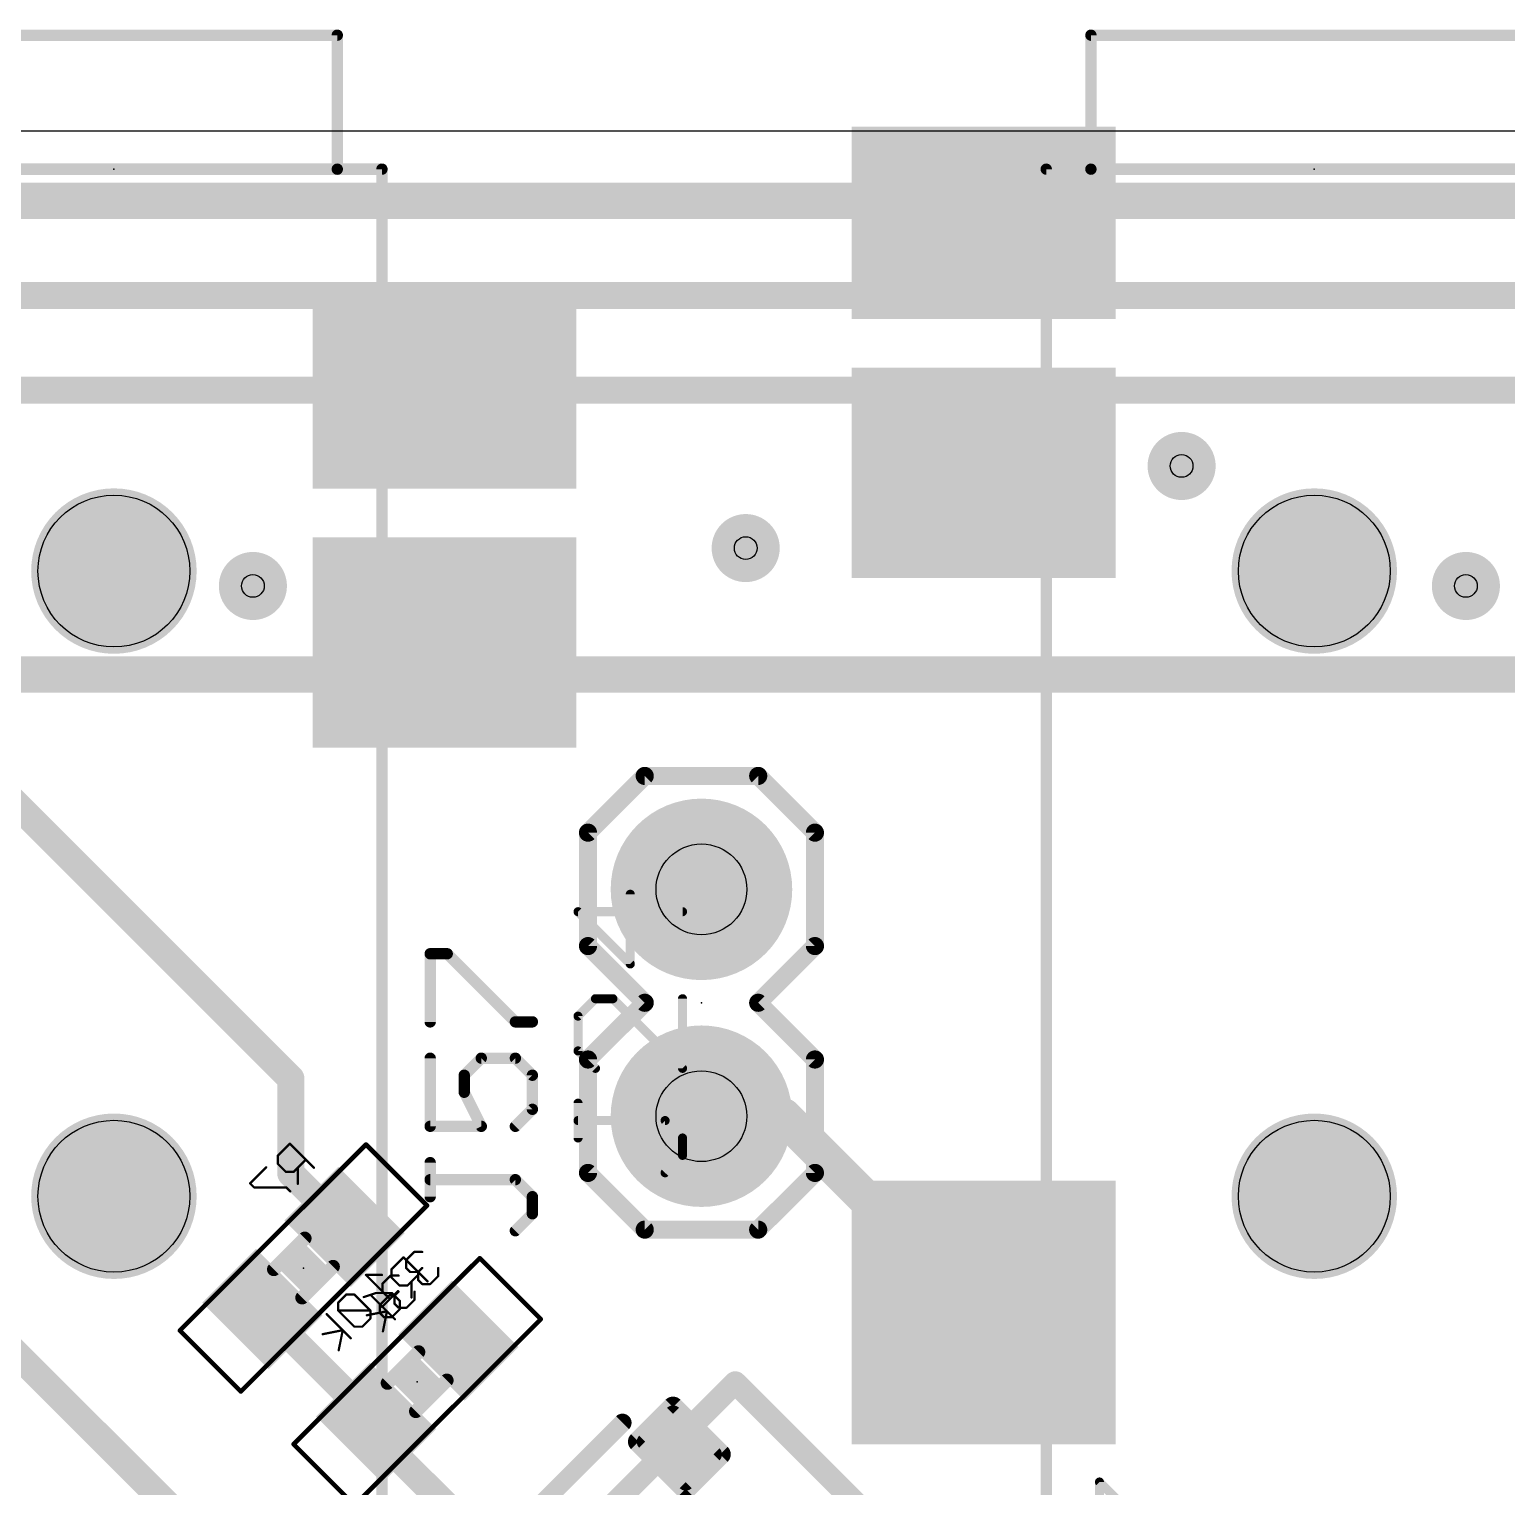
# Model space of a CAD drawing. Extents: x -76 to 580, y -41 to 95.
# Drawn here: x 224.91 to 241.44, y 19.19 to 35.5 of the extents above; entities that cross this region are included whole.
import ezdxf

# ---------------------------------------------------------------- set-up
doc = ezdxf.new("R2010")
doc.units = 0
for name, color, linetype in [('1', 22, 'CONTINUOUS'), ('16', 175, 'CONTINUOUS'), ('17', 82, 'CONTINUOUS'), ('18', 82, 'CONTINUOUS'), ('20', 7, 'CONTINUOUS'), ('21', 32, 'CONTINUOUS'), ('23', 7, 'CONTINUOUS'), ('24', 7, 'CONTINUOUS'), ('25', 253, 'CONTINUOUS'), ('26', 253, 'CONTINUOUS'), ('27', 253, 'CONTINUOUS'), ('28', 253, 'CONTINUOUS'), ('29', 253, 'CONTINUOUS'), ('30', 253, 'CONTINUOUS'), ('31', 253, 'CONTINUOUS'), ('32', 253, 'CONTINUOUS'), ('36', 253, 'CONTINUOUS'), ('40', 175, 'CONTINUOUS'), ('44', 253, 'CONTINUOUS'), ('51', 53, 'CONTINUOUS'), ('52', 253, 'CONTINUOUS')]:
    doc.layers.add(name, color=color, linetype=linetype)

# ---------------------------------------------------------------- blocks, each defined once
blk = doc.blocks.new('RECT100800X132800R30')
at = {"const_width": 0.0945}
blk.add_lwpolyline([(0.2677, -0.3205), (0.2677, 0.3205, 0.4142), (0.2205, 0.3678), (-0.2205, 0.3678, 0.4142), (-0.2677, 0.3205), (-0.2677, -0.3205, 0.4142), (-0.2205, -0.3678), (0.2205, -0.3678, 0.4142)], format="xyb", close=True, dxfattribs=at)
blk.add_solid([(-0.2441, -0.3441), (0.2441, -0.3441), (-0.2441, 0.3441), (0.2441, 0.3441)])
blk = doc.blocks.new('RECT125184X157184R30')
at = {"const_width": 0.1174}
blk.add_lwpolyline([(0.3325, -0.3738), (0.3325, 0.3738, 0.4142), (0.2738, 0.4325), (-0.2738, 0.4325, 0.4142), (-0.3325, 0.3738), (-0.3325, -0.3738, 0.4142), (-0.2738, -0.4325), (0.2738, -0.4325, 0.4142)], format="xyb", close=True, dxfattribs=at)
blk.add_solid([(-0.2992, -0.3992), (0.2992, -0.3992), (-0.2992, 0.3992), (0.2992, 0.3992)])
blk = doc.blocks.new('RECT')
blk.add_solid([(-0.5, -0.5), (0.5, -0.5), (-0.5, 0.5), (0.5, 0.5)])
blk = doc.blocks.new('ROUNDP')
at = {"const_width": 0.5}
blk.add_lwpolyline([(0, -0.25, 1), (0, 0.25, 1), (0, -0.25)], format="xyb", dxfattribs=at)
blk = doc.blocks.new('ROUNDV')
at = {"const_width": 0.5}
blk.add_lwpolyline([(0, -0.25, 1), (0, 0.25, 1), (0, -0.25)], format="xyb", dxfattribs=at)

msp = doc.modelspace()

# ---------------------------------------------------------------- linework, layer by layer
at = {"layer": '1', "const_width": 0.4064}
for points in [[(232.426, 23.3373), (233.3424, 23.3373)], [(233.3424, 23.3373), (234.9716, 21.7082)], [(234.9716, 21.7082), (235.0179, 21.7082)], [(235.0179, 21.7082), (235.5849, 21.1411)]]:
    msp.add_lwpolyline(points, dxfattribs=at)
at = {"layer": '1', "const_width": 0.2032}
for points in [[(232.426, 23.4389, 1), (232.426, 23.2357)], [(233.4143, 23.4092, 1), (233.2706, 23.2655)], [(233.3424, 23.2357, 1), (233.3424, 23.4389)], [(234.9716, 21.8098, 1), (234.9716, 21.6066)], [(234.8997, 21.6363, 1), (235.0434, 21.78)], [(235.0897, 21.78, 1), (234.946, 21.6363)], [(235.0179, 21.6066, 1), (235.0179, 21.8098)], [(235.5131, 21.0693, 1), (235.6568, 21.213)]]:
    msp.add_lwpolyline(points, format="xyb", dxfattribs=at)
at = {"layer": '16'}
for points, const_width in [([(250.6694, 33.5876), (188.444, 33.5876)], 0.4064), ([(250.8815, 32.5269), (213.2634, 32.5269)], 0.3048), ([(250.2451, 31.4663), (213.4755, 31.4663)], 0.3048), ([(219.9102, 28.2843), (251.0701, 28.2843)], 0.4064), ([(227.8298, 23.7588), (224.365, 27.2236)], 0.3048), ([(227.4409, 17.9959), (221.3951, 24.0416)], 0.3048), ([(227.8298, 22.6981), (227.8298, 23.7588)], 0.3048), ([(228.4308, 22.0971), (227.8298, 22.6981)], 0.3048), ([(228.7844, 19.9051), (227.5116, 21.1778)], 0.3048), ([(228.7844, 19.7636), (228.7844, 19.9051)], 0.3048), ([(230.5522, 17.9959), (228.7844, 19.7636)], 0.3048)]:
    msp.add_lwpolyline(points, dxfattribs=dict(at, const_width=const_width))
at = {"layer": '16', "const_width": 0.1524}
for points in [[(227.906, 23.7588, 1), (227.7536, 23.7588)], [(227.7759, 23.7049, 1), (227.8837, 23.8127)], [(227.8837, 22.752, 1), (227.7759, 22.6442)], [(227.7536, 22.6981, 1), (227.906, 22.6981)], [(228.377, 22.0432, 1), (228.4847, 22.151)], [(227.5655, 21.2317, 1), (227.4577, 21.124)], [(228.8606, 19.9051, 1), (228.7082, 19.9051)], [(228.7305, 19.8512, 1), (228.8383, 19.9589)], [(228.8383, 19.8175, 1), (228.7305, 19.7098)], [(228.7082, 19.7636, 1), (228.8606, 19.7636)]]:
    msp.add_lwpolyline(points, format="xyb", dxfattribs=at)
at = {"layer": '20'}
msp.add_line((508.6926, 34.3654), (-51.9016, 34.3654), dxfattribs=at)
for centre in [(225.8499, 29.4411), (239.2849, 29.4411), (225.8499, 22.4411), (239.2849, 22.4411)]:
    msp.add_circle(centre, 0.85, dxfattribs=at)
at = {"layer": '21', "const_width": 0.254}
for points in [[(227.4161, 14.9659), (232.8043, 20.3541)], [(232.8043, 20.3541), (234.1513, 19.007)]]:
    msp.add_lwpolyline(points, dxfattribs=at)
at = {"layer": '21', "const_width": 0.127}
for points in [[(232.8492, 20.399, 1), (232.7594, 20.3092)], [(232.8492, 20.3092, 1), (232.7594, 20.399)]]:
    msp.add_lwpolyline(points, format="xyb", dxfattribs=at)
at = {"layer": '23'}
for p in [(225.8499, 33.9411), (239.2849, 33.9411), (232.426, 24.6073)]:
    msp.add_point(p, dxfattribs=at)
at = {"layer": '24'}
for p in [(227.9712, 21.6375), (229.244, 20.3647)]:
    msp.add_point(p, dxfattribs=at)
at = {"layer": '25'}
for points, const_width in [([(231.6294, 25.0425), (231.6294, 25.8221)], 0.1016), ([(232.2141, 25.6272), (231.0447, 25.6272)], 0.1016), ([(231.0447, 25.6272), (231.6294, 25.0425)], 0.1016), ([(229.3897, 24.3934), (229.3897, 25.1561)], 0.127), ([(229.3897, 25.1561), (229.5804, 25.1561)], 0.127), ([(229.5804, 25.1561), (230.343, 24.3934)], 0.127), ([(231.2396, 24.6527), (231.0447, 24.4578)], 0.1016), ([(231.4345, 24.6527), (231.2396, 24.6527)], 0.1016), ([(232.2141, 23.8731), (231.4345, 24.6527)], 0.1016), ([(232.2141, 24.6527), (232.2141, 23.8731)], 0.1016), ([(231.0447, 24.4578), (231.0447, 24.068)], 0.1016), ([(230.343, 24.3934), (230.5337, 24.3934)], 0.127), ([(229.3897, 23.9867), (229.3897, 23.224)], 0.127), ([(229.771, 23.796), (229.9617, 23.9867)], 0.127), ([(229.9617, 23.9867), (230.343, 23.9867)], 0.127), ([(230.343, 23.9867), (230.5337, 23.796)], 0.127), ([(231.0447, 24.068), (231.2396, 23.8731)], 0.1016), ([(229.771, 23.6053), (229.771, 23.796)], 0.127), ([(230.5337, 23.796), (230.5337, 23.4147)], 0.127), ([(229.9617, 23.224), (229.771, 23.6053)], 0.127), ([(230.5337, 23.4147), (230.343, 23.224)], 0.127), ([(231.0447, 23.0935), (231.0447, 23.4833)], 0.1016), ([(232.0192, 23.2884), (231.0447, 23.2884)], 0.1016), ([(232.2141, 23.0935), (232.0192, 23.2884)], 0.1016), ([(229.3897, 23.224), (229.9617, 23.224)], 0.127), ([(232.2141, 22.8986), (232.2141, 23.0935)], 0.1016), ([(229.3897, 22.4359), (229.3897, 22.8173)], 0.127), ([(232.0192, 22.7037), (232.2141, 22.8986)], 0.1016), ([(230.343, 22.6266), (229.3897, 22.6266)], 0.127), ([(230.5337, 22.4359), (230.343, 22.6266)], 0.127), ([(230.5337, 22.2453), (230.5337, 22.4359)], 0.127), ([(230.343, 22.0546), (230.5337, 22.2453)], 0.127)]:
    msp.add_lwpolyline(points, dxfattribs=dict(at, const_width=const_width))
for points, const_width in [([(231.6548, 25.8221, 1), (231.604, 25.8221)], 0.0508), ([(231.0627, 25.6452, 1), (231.0267, 25.6093)], 0.0508), ([(231.0447, 25.6526, 1), (231.0447, 25.6018)], 0.0508), ([(232.2141, 25.6018, 1), (232.2141, 25.6526)], 0.0508), ([(229.3897, 25.1878, 1), (229.3897, 25.1243)], 0.0635), ([(229.4215, 25.1561, 1), (229.358, 25.1561)], 0.0635), ([(229.6028, 25.1785, 1), (229.5579, 25.1336)], 0.0635), ([(229.5804, 25.1243, 1), (229.5804, 25.1878)], 0.0635), ([(231.604, 25.0425, 1), (231.6548, 25.0425)], 0.0508), ([(231.6114, 25.0246, 1), (231.6474, 25.0605)], 0.0508), ([(231.2396, 24.6781, 1), (231.2396, 24.6273)], 0.0508), ([(231.2576, 24.6348, 1), (231.2216, 24.6707)], 0.0508), ([(231.4525, 24.6707, 1), (231.4165, 24.6348)], 0.0508), ([(231.4345, 24.6273, 1), (231.4345, 24.6781)], 0.0508), ([(232.2395, 24.6527, 1), (232.1887, 24.6527)], 0.0508), ([(231.0701, 24.4578, 1), (231.0193, 24.4578)], 0.0508), ([(231.0267, 24.4758, 1), (231.0627, 24.4399)], 0.0508), ([(229.358, 24.3934, 1), (229.4215, 24.3934)], 0.0635), ([(230.343, 24.4252, 1), (230.343, 24.3617)], 0.0635), ([(230.3206, 24.371, 1), (230.3655, 24.4159)], 0.0635), ([(230.5337, 24.3617, 1), (230.5337, 24.4252)], 0.0635), ([(229.4215, 23.9867, 1), (229.358, 23.9867)], 0.0635), ([(229.9617, 24.0184, 1), (229.9617, 23.9549)], 0.0635), ([(229.9842, 23.9642, 1), (229.9393, 24.0091)], 0.0635), ([(230.3655, 24.0091, 1), (230.3206, 23.9642)], 0.0635), ([(230.343, 23.9549, 1), (230.343, 24.0184)], 0.0635), ([(231.0627, 24.086, 1), (231.0267, 24.0501)], 0.0508), ([(231.0193, 24.068, 1), (231.0701, 24.068)], 0.0508), ([(229.7486, 23.8185, 1), (229.7935, 23.7735)], 0.0635), ([(229.8028, 23.796, 1), (229.7393, 23.796)], 0.0635), ([(230.5654, 23.796, 1), (230.5019, 23.796)], 0.0635), ([(230.5112, 23.7735, 1), (230.5561, 23.8185)], 0.0635), ([(231.2216, 23.8552, 1), (231.2576, 23.8911)], 0.0508), ([(232.1887, 23.8731, 1), (232.2395, 23.8731)], 0.0508), ([(232.1961, 23.8552, 1), (232.2321, 23.8911)], 0.0508), ([(229.7994, 23.6195, 1), (229.7426, 23.5911)], 0.0635), ([(229.7393, 23.6053, 1), (229.8028, 23.6053)], 0.0635), ([(230.5561, 23.3922, 1), (230.5112, 23.4371)], 0.0635), ([(231.0701, 23.4833, 1), (231.0193, 23.4833)], 0.0508), ([(230.5019, 23.4147, 1), (230.5654, 23.4147)], 0.0635), ([(231.0447, 23.3138, 1), (231.0447, 23.263)], 0.0508), ([(232.0372, 23.3064, 1), (232.0012, 23.2705)], 0.0508), ([(232.0192, 23.263, 1), (232.0192, 23.3138)], 0.0508), ([(229.3897, 23.2558, 1), (229.3897, 23.1923)], 0.0635), ([(229.358, 23.224, 1), (229.4215, 23.224)], 0.0635), ([(229.9333, 23.2098, 1), (229.9901, 23.2382)], 0.0635), ([(229.9617, 23.1923, 1), (229.9617, 23.2558)], 0.0635), ([(230.3206, 23.2465, 1), (230.3655, 23.2016)], 0.0635), ([(232.2395, 23.0935, 1), (232.1887, 23.0935)], 0.0508), ([(231.0193, 23.0935, 1), (231.0701, 23.0935)], 0.0508), ([(232.1961, 23.0756, 1), (232.2321, 23.1115)], 0.0508), ([(229.4215, 22.8173, 1), (229.358, 22.8173)], 0.0635), ([(232.1887, 22.8986, 1), (232.2395, 22.8986)], 0.0508), ([(232.2321, 22.8807, 1), (232.1961, 22.9166)], 0.0508), ([(229.3897, 22.6584, 1), (229.3897, 22.5949)], 0.0635), ([(230.3655, 22.6491, 1), (230.3206, 22.6042)], 0.0635), ([(230.343, 22.5949, 1), (230.343, 22.6584)], 0.0635), ([(232.0012, 22.7217, 1), (232.0372, 22.6858)], 0.0508), ([(230.5654, 22.4359, 1), (230.5019, 22.4359)], 0.0635), ([(230.5112, 22.4135, 1), (230.5561, 22.4584)], 0.0635), ([(229.358, 22.4359, 1), (229.4215, 22.4359)], 0.0635), ([(230.5019, 22.2453, 1), (230.5654, 22.2453)], 0.0635), ([(230.5561, 22.2228, 1), (230.5112, 22.2677)], 0.0635), ([(230.3206, 22.0771, 1), (230.3655, 22.0322)], 0.0635)]:
    msp.add_lwpolyline(points, format="xyb", dxfattribs=dict(at, const_width=const_width))
at = {"layer": '26', "const_width": 0.0254}
for points in [[(227.8183, 23.0296), (227.6835, 22.8948)], [(228.088, 22.76), (227.8183, 23.0296)], [(227.6835, 22.8948), (227.6835, 22.8049)], [(227.6835, 22.8049), (227.7734, 22.7151)], [(227.8633, 22.7151), (227.9981, 22.8499)], [(227.5537, 22.765), (227.374, 22.5853)], [(227.7734, 22.7151), (227.8633, 22.7151)], [(227.9082, 22.76), (227.9082, 22.5802)], [(227.374, 22.5853), (227.4189, 22.5403)], [(227.4189, 22.5403), (227.7784, 22.5403)], [(227.7784, 22.5403), (227.8234, 22.4954)], [(229.0911, 21.7568), (228.9563, 21.622)], [(229.3608, 21.4872), (229.0911, 21.7568)], [(228.9563, 21.622), (228.9563, 21.5321)], [(228.9563, 21.5321), (229.0462, 21.4423)], [(229.1361, 21.4423), (229.2709, 21.5771)], [(229.181, 21.4872), (229.181, 21.3074)], [(228.6468, 21.3125), (228.7816, 21.3574)], [(228.7816, 21.3574), (228.9613, 21.3574)], [(228.8265, 21.2226), (228.9613, 21.3574)], [(228.9613, 21.3574), (229.0512, 21.2675)], [(229.0462, 21.4423), (229.1361, 21.4423)], [(228.8265, 21.1327), (228.8265, 21.2226)], [(229.0512, 21.1777), (228.9613, 21.0878)], [(229.0512, 21.2675), (229.0512, 21.1777)], [(228.8715, 21.0878), (228.8265, 21.1327)], [(228.9613, 21.0878), (228.8715, 21.0878)]]:
    msp.add_lwpolyline(points, dxfattribs=at)
at = {"layer": '26', "const_width": 0.0127}
for points in [[(227.8228, 23.0341, 1), (227.8138, 23.0251)], [(227.8228, 23.0251, 1), (227.8138, 23.0341)], [(227.679, 22.8993, 1), (227.688, 22.8903)], [(227.688, 22.8094, 1), (227.679, 22.8004)], [(227.6899, 22.8948, 1), (227.6772, 22.8948)], [(228.0026, 22.8454, 1), (227.9936, 22.8544)], [(227.5582, 22.7605, 1), (227.5492, 22.7695)], [(227.6772, 22.8049, 1), (227.6899, 22.8049)], [(227.7734, 22.7214, 1), (227.7734, 22.7087)], [(227.7689, 22.7106, 1), (227.7779, 22.7195)], [(227.8588, 22.7195, 1), (227.8678, 22.7106)], [(227.8633, 22.7087, 1), (227.8633, 22.7214)], [(227.9146, 22.76, 1), (227.9019, 22.76)], [(228.0835, 22.7555, 1), (228.0925, 22.7645)], [(227.3785, 22.5898, 1), (227.3695, 22.5808)], [(227.3695, 22.5898, 1), (227.3785, 22.5808)], [(227.4189, 22.5467, 1), (227.4189, 22.534)], [(227.4144, 22.5358, 1), (227.4234, 22.5448)], [(227.7829, 22.5448, 1), (227.7739, 22.5358)], [(227.7784, 22.534, 1), (227.7784, 22.5467)], [(227.8189, 22.4909, 1), (227.8279, 22.4999)], [(227.9019, 22.5802, 1), (227.9146, 22.5802)], [(229.0956, 21.7613, 1), (229.0866, 21.7524)], [(229.0956, 21.7524, 1), (229.0866, 21.7613)], [(228.9627, 21.622, 1), (228.95, 21.622)], [(228.9518, 21.6265, 1), (228.9608, 21.6175)], [(228.9608, 21.5366, 1), (228.9518, 21.5277)], [(228.95, 21.5321, 1), (228.9627, 21.5321)], [(229.1874, 21.4872, 1), (229.1747, 21.4872)], [(229.2754, 21.5726, 1), (229.2664, 21.5816)], [(229.3563, 21.4827, 1), (229.3653, 21.4917)], [(228.6448, 21.3185, 1), (228.6488, 21.3065)], [(228.7816, 21.3638, 1), (228.7816, 21.3511)], [(228.7836, 21.3514, 1), (228.7796, 21.3634)], [(228.9658, 21.3619, 1), (228.9569, 21.3529)], [(228.9658, 21.3529, 1), (228.9569, 21.3619)], [(228.9613, 21.3511, 1), (228.9613, 21.3638)], [(229.0462, 21.4486, 1), (229.0462, 21.4359)], [(229.0417, 21.4378, 1), (229.0507, 21.4468)], [(229.1316, 21.4468, 1), (229.1406, 21.4378)], [(229.1361, 21.4359, 1), (229.1361, 21.4486)], [(228.822, 21.2271, 1), (228.831, 21.2181)], [(228.8329, 21.2226, 1), (228.8202, 21.2226)], [(229.0576, 21.2675, 1), (229.0449, 21.2675)], [(229.0449, 21.1777, 1), (229.0576, 21.1777)], [(229.0467, 21.263, 1), (229.0557, 21.272)], [(229.0557, 21.1732, 1), (229.0467, 21.1821)], [(229.1747, 21.3074, 1), (229.1874, 21.3074)], [(228.831, 21.1372, 1), (228.822, 21.1282)], [(228.8202, 21.1327, 1), (228.8329, 21.1327)], [(228.8715, 21.0941, 1), (228.8715, 21.0814)], [(228.867, 21.0833, 1), (228.876, 21.0923)], [(228.9569, 21.0923, 1), (228.9658, 21.0833)], [(228.9613, 21.0814, 1), (228.9613, 21.0941)]]:
    msp.add_lwpolyline(points, format="xyb", dxfattribs=at)
at = {"layer": '27', "const_width": 0.1016}
for points in [[(236.8804, 18.81), (236.8804, 19.2414)], [(236.8804, 19.2414), (237.5276, 18.5943)]]:
    msp.add_lwpolyline(points, dxfattribs=at)
at = {"layer": '27', "const_width": 0.0508}
for points in [[(236.9058, 19.2414, 1), (236.855, 19.2414)], [(236.8984, 19.2594, 1), (236.8625, 19.2235)]]:
    msp.add_lwpolyline(points, format="xyb", dxfattribs=at)
at = {"layer": '28', "const_width": 0.0254}
for points in [[(229.2102, 21.8173), (229.1204, 21.7274)], [(229.3001, 21.8173), (229.2102, 21.8173)], [(229.1204, 21.7274), (229.1204, 21.6375)], [(228.8501, 21.5602), (228.6703, 21.5602)], [(228.6703, 21.5602), (228.94, 21.2906)], [(228.9456, 21.5527), (228.8558, 21.4628)], [(229.0355, 21.5527), (228.9456, 21.5527)], [(229.1204, 21.6375), (229.1653, 21.5926)], [(229.1653, 21.5926), (229.2552, 21.5926)], [(229.2552, 21.5926), (229.3001, 21.6375)], [(229.2552, 21.5926), (229.2552, 21.5027)], [(229.2552, 21.5027), (229.3001, 21.4577)], [(229.39, 21.4577), (229.4799, 21.5476)], [(229.4799, 21.5476), (229.4799, 21.6375)], [(228.4507, 21.3405), (228.3608, 21.2506)], [(228.5405, 21.3405), (228.4507, 21.3405)], [(228.7203, 21.1608), (228.5405, 21.3405)], [(228.9956, 21.0634), (228.726, 21.333)], [(229.0298, 21.3804), (228.8501, 21.2007)], [(228.8558, 21.4628), (228.8558, 21.3729)], [(228.8558, 21.3729), (228.9007, 21.328)], [(228.9007, 21.328), (228.9906, 21.328)], [(228.9906, 21.328), (229.0355, 21.3729)], [(228.9906, 21.328), (228.9906, 21.2381)], [(229.2153, 21.283), (229.2153, 21.3729)], [(229.3001, 21.4577), (229.39, 21.4577)], [(228.3608, 21.2506), (228.3608, 21.1608)], [(228.3608, 21.1608), (228.5405, 20.981)], [(228.7203, 21.1608), (228.3608, 21.1608)], [(228.9057, 21.1532), (228.681, 21.1083)], [(228.7203, 21.0709), (228.7203, 21.1608)], [(228.8608, 20.9285), (228.9057, 21.1532)], [(228.9906, 21.2381), (229.0355, 21.1931)], [(229.0355, 21.1931), (229.1254, 21.1931)], [(229.1254, 21.1931), (229.2153, 21.283)], [(228.5006, 20.8512), (228.231, 21.1209)], [(228.5405, 20.981), (228.6304, 20.981)], [(228.6304, 20.981), (228.7203, 21.0709)], [(228.4108, 20.9411), (228.1861, 20.8962)], [(228.3658, 20.7164), (228.4108, 20.9411)]]:
    msp.add_lwpolyline(points, dxfattribs=at)
at = {"layer": '28', "const_width": 0.0127}
for points in [[(229.2102, 21.8236, 1), (229.2102, 21.8109)], [(229.2147, 21.8128, 1), (229.2057, 21.8218)], [(229.3001, 21.8109, 1), (229.3001, 21.8236)], [(229.1267, 21.7274, 1), (229.114, 21.7274)], [(229.1159, 21.7319, 1), (229.1248, 21.7229)], [(228.6703, 21.5665, 1), (228.6703, 21.5538)], [(228.6748, 21.5647, 1), (228.6658, 21.5557)], [(228.8501, 21.5538, 1), (228.8501, 21.5665)], [(228.9456, 21.559, 1), (228.9456, 21.5463)], [(228.9501, 21.5482, 1), (228.9411, 21.5571)], [(229.0355, 21.5463, 1), (229.0355, 21.559)], [(229.1248, 21.642, 1), (229.1159, 21.633)], [(229.114, 21.6375, 1), (229.1267, 21.6375)], [(229.1653, 21.5989, 1), (229.1653, 21.5862)], [(229.1608, 21.5881, 1), (229.1698, 21.5971)], [(229.2615, 21.5926, 1), (229.2488, 21.5926)], [(229.2507, 21.5971, 1), (229.2597, 21.5881)], [(229.2597, 21.5072, 1), (229.2507, 21.4982)], [(229.2488, 21.5027, 1), (229.2615, 21.5027)], [(229.2552, 21.5862, 1), (229.2552, 21.5989)], [(229.3046, 21.633, 1), (229.2956, 21.642)], [(229.4862, 21.6375, 1), (229.4735, 21.6375)], [(229.4735, 21.5476, 1), (229.4862, 21.5476)], [(229.4844, 21.5431, 1), (229.4754, 21.5521)], [(228.4507, 21.3469, 1), (228.4507, 21.3342)], [(228.4551, 21.336, 1), (228.4462, 21.345)], [(228.545, 21.345, 1), (228.536, 21.336)], [(228.5405, 21.3342, 1), (228.5405, 21.3469)], [(228.7305, 21.3375, 1), (228.7215, 21.3285)], [(228.8621, 21.4628, 1), (228.8494, 21.4628)], [(228.8513, 21.4673, 1), (228.8602, 21.4583)], [(228.8602, 21.3774, 1), (228.8513, 21.3684)], [(228.8494, 21.3729, 1), (228.8621, 21.3729)], [(228.9007, 21.3343, 1), (228.9007, 21.3216)], [(228.8962, 21.3235, 1), (228.9052, 21.3324)], [(228.9969, 21.328, 1), (228.9842, 21.328)], [(228.9861, 21.3324, 1), (228.9951, 21.3235)], [(228.9906, 21.3216, 1), (228.9906, 21.3343)], [(229.0343, 21.3759, 1), (229.0253, 21.3849)], [(229.04, 21.3684, 1), (229.031, 21.3774)], [(229.2216, 21.3729, 1), (229.2089, 21.3729)], [(229.3001, 21.4641, 1), (229.3001, 21.4514)], [(229.2956, 21.4533, 1), (229.3046, 21.4622)], [(229.3855, 21.4622, 1), (229.3945, 21.4533)], [(229.39, 21.4514, 1), (229.39, 21.4641)], [(228.3671, 21.2506, 1), (228.3544, 21.2506)], [(228.3563, 21.2551, 1), (228.3653, 21.2462)], [(228.3653, 21.1653, 1), (228.3563, 21.1563)], [(228.3608, 21.1671, 1), (228.3608, 21.1544)], [(228.3544, 21.1608, 1), (228.3671, 21.1608)], [(228.7266, 21.1608, 1), (228.7139, 21.1608)], [(228.7158, 21.1563, 1), (228.7248, 21.1653)], [(228.7203, 21.1544, 1), (228.7203, 21.1671)], [(228.8456, 21.2052, 1), (228.8546, 21.1962)], [(228.912, 21.152, 1), (228.8995, 21.1545)], [(228.907, 21.147, 1), (228.9045, 21.1595)], [(228.9355, 21.2861, 1), (228.9444, 21.295)], [(228.9842, 21.2381, 1), (228.9969, 21.2381)], [(228.9951, 21.2426, 1), (228.9861, 21.2336)], [(229.0355, 21.1995, 1), (229.0355, 21.1868)], [(229.031, 21.1887, 1), (229.04, 21.1976)], [(229.1209, 21.1976, 1), (229.1299, 21.1887)], [(229.1254, 21.1868, 1), (229.1254, 21.1995)], [(229.2089, 21.283, 1), (229.2216, 21.283)], [(229.2198, 21.2785, 1), (229.2108, 21.2875)], [(228.2355, 21.1253, 1), (228.2265, 21.1164)], [(228.5405, 20.9874, 1), (228.5405, 20.9747)], [(228.6304, 20.9747, 1), (228.6304, 20.9874)], [(228.6798, 21.1145, 1), (228.6823, 21.1021)], [(228.7139, 21.0709, 1), (228.7266, 21.0709)], [(228.7248, 21.0664, 1), (228.7158, 21.0754)], [(228.9911, 21.0589, 1), (229.0001, 21.0678)], [(228.1848, 20.9024, 1), (228.1873, 20.8899)], [(228.417, 20.9398, 1), (228.4045, 20.9423)], [(228.412, 20.9349, 1), (228.4095, 20.9473)], [(228.4961, 20.8467, 1), (228.5051, 20.8557)], [(228.536, 20.9765, 1), (228.545, 20.9855)], [(228.6259, 20.9855, 1), (228.6349, 20.9765)], [(228.8546, 20.9298, 1), (228.867, 20.9273)], [(228.3596, 20.7176, 1), (228.372, 20.7152)]]:
    msp.add_lwpolyline(points, format="xyb", dxfattribs=at)
at = {"layer": '29', "const_width": 0.9262}
for points in [[(225.8499, 28.978, 1), (225.8499, 29.9042, 1), (225.8499, 28.978)], [(239.2849, 28.978, 1), (239.2849, 29.9042, 1), (239.2849, 28.978)], [(225.8499, 21.978, 1), (225.8499, 22.9042, 1), (225.8499, 21.978)], [(239.2849, 21.978, 1), (239.2849, 22.9042, 1), (239.2849, 21.978)]]:
    msp.add_lwpolyline(points, format="xyb", dxfattribs=at)
at = {"layer": '30', "const_width": 0.9262}
for points in [[(225.8499, 28.978, 1), (225.8499, 29.9042, 1), (225.8499, 28.978)], [(239.2849, 28.978, 1), (239.2849, 29.9042, 1), (239.2849, 28.978)], [(225.8499, 21.978, 1), (225.8499, 22.9042, 1), (225.8499, 21.978)], [(239.2849, 21.978, 1), (239.2849, 22.9042, 1), (239.2849, 21.978)]]:
    msp.add_lwpolyline(points, format="xyb", dxfattribs=at)
at = {"layer": '40', "const_width": 0.0508}
for points in [[(228.6713, 23.0206), (226.5881, 20.9374)], [(229.3543, 22.3375), (228.6713, 23.0206)], [(227.2712, 20.2544), (229.3543, 22.3375)], [(229.9441, 21.7478), (227.8609, 19.6646)], [(230.6271, 21.0647), (229.9441, 21.7478)], [(228.544, 18.9816), (230.6271, 21.0647)], [(226.5881, 20.9374), (227.2712, 20.2544)], [(227.8609, 19.6646), (228.544, 18.9816)]]:
    msp.add_lwpolyline(points, dxfattribs=at)
at = {"layer": '40', "const_width": 0.0254}
for points in [[(228.6802, 23.0295, 1), (228.6623, 23.0116)], [(228.6802, 23.0116, 1), (228.6623, 23.0295)], [(229.3633, 22.3285, 1), (229.3453, 22.3465)], [(229.3453, 22.3285, 1), (229.3633, 22.3465)], [(229.953, 21.7568, 1), (229.9351, 21.7388)], [(229.953, 21.7388, 1), (229.9351, 21.7568)], [(230.6361, 21.0557, 1), (230.6181, 21.0737)], [(230.6181, 21.0557, 1), (230.6361, 21.0737)], [(226.5971, 20.9464, 1), (226.5791, 20.9284)], [(226.5791, 20.9464, 1), (226.5971, 20.9284)], [(227.2622, 20.2633, 1), (227.2802, 20.2454)], [(227.2622, 20.2454, 1), (227.2802, 20.2633)], [(227.8699, 19.6736, 1), (227.8519, 19.6557)], [(227.8519, 19.6736, 1), (227.8699, 19.6557)]]:
    msp.add_lwpolyline(points, format="xyb", dxfattribs=at)
at = {"layer": '44'}
for centre, radius in [((237.8, 30.6177), 0.127), ((232.921, 29.6985), 0.127), ((227.4055, 29.2742), 0.127), ((240.982, 29.2742), 0.127), ((232.426, 25.8773), 0.508), ((232.426, 23.3373), 0.508)]:
    msp.add_circle(centre, radius, dxfattribs=at)
at = {"layer": '51'}
for points, const_width in [([(228.3499, 35.4411), (223.3499, 35.4411)], 0.127), ([(228.3499, 35.4411), (228.3499, 33.9411)], 0.127), ([(241.7849, 35.4411), (236.7849, 35.4411)], 0.127), ([(236.7849, 35.4411), (236.7849, 33.9411)], 0.127), ([(228.3499, 33.9411), (223.3499, 33.9411)], 0.127), ([(228.8499, 33.9411), (228.3499, 33.9411)], 0.127), ([(228.8499, 33.9411), (228.8499, 18.4411)], 0.127), ([(236.7849, 33.9411), (236.2849, 33.9411)], 0.127), ([(236.2849, 18.4411), (236.2849, 33.9411)], 0.127), ([(241.7849, 33.9411), (236.7849, 33.9411)], 0.127), ([(231.156, 26.5123), (231.791, 27.1473)], 0.2032), ([(231.791, 27.1473), (233.061, 27.1473)], 0.2032), ([(233.061, 27.1473), (233.696, 26.5123)], 0.2032), ([(231.156, 25.2423), (231.156, 26.5123)], 0.2032), ([(233.696, 26.5123), (233.696, 25.2423)], 0.2032), ([(231.791, 24.6073), (231.156, 25.2423)], 0.2032), ([(233.696, 25.2423), (233.061, 24.6073)], 0.2032), ([(231.156, 23.9723), (231.791, 24.6073)], 0.2032), ([(233.061, 24.6073), (233.696, 23.9723)], 0.2032), ([(231.156, 22.7023), (231.156, 23.9723)], 0.2032), ([(233.696, 23.9723), (233.696, 22.7023)], 0.2032), ([(231.156, 22.7023), (231.791, 22.0673)], 0.2032), ([(233.061, 22.0673), (233.696, 22.7023)], 0.2032), ([(231.791, 22.0673), (233.061, 22.0673)], 0.2032)]:
    msp.add_lwpolyline(points, dxfattribs=dict(at, const_width=const_width))
for points, const_width in [([(228.3817, 35.4411, 1), (228.3182, 35.4411)], 0.0635), ([(228.3499, 35.4094, 1), (228.3499, 35.4729)], 0.0635), ([(236.7849, 35.4729, 1), (236.7849, 35.4094)], 0.0635), ([(236.8167, 35.4411, 1), (236.7532, 35.4411)], 0.0635), ([(228.3499, 33.9729, 1), (228.3499, 33.9094)], 0.0635), ([(228.3182, 33.9411, 1), (228.3817, 33.9411)], 0.0635), ([(228.3499, 33.9094, 1), (228.3499, 33.9729)], 0.0635), ([(228.8817, 33.9411, 1), (228.8182, 33.9411)], 0.0635), ([(228.8499, 33.9094, 1), (228.8499, 33.9729)], 0.0635), ([(236.2849, 33.9729, 1), (236.2849, 33.9094)], 0.0635), ([(236.3167, 33.9411, 1), (236.2532, 33.9411)], 0.0635), ([(236.7849, 33.9729, 1), (236.7849, 33.9094)], 0.0635), ([(236.7532, 33.9411, 1), (236.8167, 33.9411)], 0.0635), ([(236.7849, 33.9094, 1), (236.7849, 33.9729)], 0.0635), ([(231.791, 27.1981, 1), (231.791, 27.0965)], 0.1016), ([(231.8269, 27.1114, 1), (231.7551, 27.1832)], 0.1016), ([(233.0969, 27.1832, 1), (233.0251, 27.1114)], 0.1016), ([(233.061, 27.0965, 1), (233.061, 27.1981)], 0.1016), ([(231.2068, 26.5123, 1), (231.1052, 26.5123)], 0.1016), ([(233.7468, 26.5123, 1), (233.6452, 26.5123)], 0.1016), ([(231.1201, 26.5482, 1), (231.1919, 26.4764)], 0.1016), ([(233.6601, 26.4764, 1), (233.7319, 26.5482)], 0.1016), ([(231.1919, 25.2782, 1), (231.1201, 25.2064)], 0.1016), ([(231.1052, 25.2423, 1), (231.2068, 25.2423)], 0.1016), ([(233.6452, 25.2423, 1), (233.7468, 25.2423)], 0.1016), ([(233.7319, 25.2064, 1), (233.6601, 25.2782)], 0.1016), ([(231.8269, 24.5714, 1), (231.7551, 24.6432)], 0.1016), ([(231.7551, 24.5714, 1), (231.8269, 24.6432)], 0.1016), ([(233.0969, 24.6432, 1), (233.0251, 24.5714)], 0.1016), ([(233.0251, 24.6432, 1), (233.0969, 24.5714)], 0.1016), ([(231.2068, 23.9723, 1), (231.1052, 23.9723)], 0.1016), ([(231.1201, 24.0082, 1), (231.1919, 23.9364)], 0.1016), ([(233.7468, 23.9723, 1), (233.6452, 23.9723)], 0.1016), ([(233.6601, 23.9364, 1), (233.7319, 24.0082)], 0.1016), ([(231.1919, 22.7382, 1), (231.1201, 22.6664)], 0.1016), ([(231.1052, 22.7023, 1), (231.2068, 22.7023)], 0.1016), ([(233.6452, 22.7023, 1), (233.7468, 22.7023)], 0.1016), ([(233.7319, 22.6664, 1), (233.6601, 22.7382)], 0.1016), ([(231.791, 22.1181, 1), (231.791, 22.0165)], 0.1016), ([(231.7551, 22.0314, 1), (231.8269, 22.1032)], 0.1016), ([(233.0251, 22.1032, 1), (233.0969, 22.0314)], 0.1016), ([(233.061, 22.0165, 1), (233.061, 22.1181)], 0.1016)]:
    msp.add_lwpolyline(points, format="xyb", dxfattribs=dict(at, const_width=const_width))
at = {"layer": '52'}
for points, const_width in [([(227.9861, 21.9691), (227.6396, 21.6226)], 0.1524), ([(227.9564, 21.3058), (228.3029, 21.6523)], 0.1524), ([(229.2589, 20.6963), (228.9124, 20.3498)], 0.1524), ([(229.2292, 20.033), (229.5757, 20.3795)], 0.1524), ([(230.5522, 18.9151), (231.5421, 19.905)], 0.2032), ([(230.5522, 18.9151), (231.5421, 19.905)], 0.2032)]:
    msp.add_lwpolyline(points, dxfattribs=dict(at, const_width=const_width))
for points, const_width in [([(228.013, 21.9422, 1), (227.9591, 21.996)], 0.0762), ([(227.6127, 21.6496, 1), (227.6665, 21.5957)], 0.0762), ([(228.3298, 21.6254, 1), (228.2759, 21.6793)], 0.0762), ([(227.9294, 21.3328, 1), (227.9833, 21.2789)], 0.0762), ([(229.2858, 20.6694, 1), (229.2319, 20.7232)], 0.0762), ([(228.8854, 20.3768, 1), (228.9393, 20.3229)], 0.0762), ([(229.6026, 20.3526, 1), (229.5487, 20.4065)], 0.0762), ([(229.2022, 20.06, 1), (229.2561, 20.0061)], 0.0762), ([(231.578, 19.8691, 1), (231.5062, 19.941)], 0.1016), ([(231.578, 19.8691, 1), (231.5062, 19.941)], 0.1016)]:
    msp.add_lwpolyline(points, format="xyb", dxfattribs=dict(at, const_width=const_width))

# ---------------------------------------------------------------- block references
at = {"layer": '1', "xscale": 2.8}
for p, yscale in [((235.5849, 33.3411), 2), ((229.5499, 31.4411), 2), ((235.5849, 21.1411), 2.8)]:
    msp.add_blockref('RECT', p, dxfattribs=dict(at, yscale=yscale))
at = {"layer": '1', "xscale": 2.2, "yscale": 2.8, "rotation": 90}
for p in [(235.5849, 30.5411), (229.5499, 28.6411)]:
    msp.add_blockref('RECT', p, dxfattribs=at)
at = {"layer": '16', "xscale": 0.7, "yscale": 0.9, "rotation": 225}
for p in [(228.4308, 22.0971), (227.5116, 21.1778), (229.7036, 20.8243), (228.7844, 19.9051)]:
    msp.add_blockref('RECT', p, dxfattribs=at)
at = {"layer": '16', "rotation": 45}
msp.add_blockref('RECT100800X132800R30', (232.1785, 19.6222), dxfattribs=at)
at = {"layer": '17', "xscale": 1.8796, "yscale": 1.8796, "rotation": 180}
for p in [(232.426, 25.8773), (232.426, 25.8773), (232.426, 23.3373), (232.426, 23.3373)]:
    msp.add_blockref('ROUNDP', p, dxfattribs=at)
at = {"layer": '18', "xscale": 0.6096, "yscale": 0.6096}
for p in [(237.8, 30.6177), (237.8, 30.6177), (232.921, 29.6985), (232.921, 29.6985), (227.4055, 29.2742), (227.4055, 29.2742), (240.982, 29.2742), (240.982, 29.2742)]:
    msp.add_blockref('ROUNDV', p, dxfattribs=at)
at = {"layer": '29'}
for name, p, xscale, yscale in [('RECT', (235.5849, 33.3411), 2.9524, 2.1524), ('RECT', (229.5499, 31.4411), 2.9524, 2.1524), ('ROUNDV', (237.8, 30.6177), 0.762, 0.762), ('ROUNDV', (232.921, 29.6985), 0.762, 0.762), ('ROUNDV', (227.4055, 29.2742), 0.762, 0.762), ('ROUNDV', (240.982, 29.2742), 0.762, 0.762), ('RECT', (235.5849, 21.1411), 2.9524, 2.9524)]:
    msp.add_blockref(name, p, dxfattribs=dict(at, xscale=xscale, yscale=yscale))
for name, p, xscale, yscale, rotation in [('RECT', (235.5849, 30.5411), 2.3524, 2.9524, 90), ('RECT', (229.5499, 28.6411), 2.3524, 2.9524, 90), ('ROUNDP', (232.426, 25.8773), 2.032, 2.032, 180), ('ROUNDP', (232.426, 23.3373), 2.032, 2.032, 180)]:
    msp.add_blockref(name, p, dxfattribs=dict(at, xscale=xscale, yscale=yscale, rotation=rotation))
at = {"layer": '30', "xscale": 0.762, "yscale": 0.762}
for p in [(237.8, 30.6177), (232.921, 29.6985), (227.4055, 29.2742), (240.982, 29.2742)]:
    msp.add_blockref('ROUNDV', p, dxfattribs=at)
at = {"layer": '30'}
for name, p, xscale, yscale, rotation in [('ROUNDP', (232.426, 25.8773), 2.032, 2.032, 180), ('ROUNDP', (232.426, 23.3373), 2.032, 2.032, 180), ('RECT', (228.4308, 22.0971), 0.8524, 1.0524, 225), ('RECT', (227.5116, 21.1778), 0.8524, 1.0524, 225), ('RECT', (229.7036, 20.8243), 0.8524, 1.0524, 225), ('RECT', (228.7844, 19.9051), 0.8524, 1.0524, 225)]:
    msp.add_blockref(name, p, dxfattribs=dict(at, xscale=xscale, yscale=yscale, rotation=rotation))
at = {"layer": '30', "rotation": 45}
msp.add_blockref('RECT125184X157184R30', (232.1785, 19.6222), dxfattribs=at)
at = {"layer": '31', "xscale": 2.8}
for p, yscale in [((235.5849, 33.3411), 2), ((229.5499, 31.4411), 2), ((235.5849, 21.1411), 2.8)]:
    msp.add_blockref('RECT', p, dxfattribs=dict(at, yscale=yscale))
at = {"layer": '31', "xscale": 2.2, "yscale": 2.8, "rotation": 90}
for p in [(235.5849, 30.5411), (229.5499, 28.6411)]:
    msp.add_blockref('RECT', p, dxfattribs=at)
at = {"layer": '32', "xscale": 0.7, "yscale": 0.9, "rotation": 225}
for p in [(228.4308, 22.0971), (227.5116, 21.1778), (229.7036, 20.8243), (228.7844, 19.9051)]:
    msp.add_blockref('RECT', p, dxfattribs=at)
at = {"layer": '32', "rotation": 45}
msp.add_blockref('RECT100800X132800R30', (232.1785, 19.6222), dxfattribs=at)
at = {"layer": '36', "xscale": 0.3998, "yscale": 0.6, "rotation": 225}
for p in [(227.9712, 21.6375), (229.244, 20.3647)]:
    msp.add_blockref('RECT', p, dxfattribs=at)
at = {"layer": '51'}
for p, xscale, yscale, rotation in [((235.5349, 33.3411), 0.8, 1.5, 270), ((229.5999, 31.4411), 0.8, 1.5, 270), ((232.426, 25.8773), 0.508, 0.508, 90), ((232.426, 23.3373), 0.508, 0.508, 90), ((235.5349, 21.1411), 1.5, 1.5, 270)]:
    msp.add_blockref('RECT', p, dxfattribs=dict(at, xscale=xscale, yscale=yscale, rotation=rotation))
at = {"layer": '51', "yscale": 1.5, "rotation": 270}
for p in [(235.5349, 30.5411), (229.5999, 28.6411)]:
    msp.add_blockref('RECT', p, dxfattribs=at)
at = {"layer": '52', "xscale": 0.3, "yscale": 0.5999, "rotation": 225}
for p in [(228.2603, 21.9197), (227.6856, 21.345), (229.5331, 20.6469), (228.9584, 20.0722)]:
    msp.add_blockref('RECT', p, dxfattribs=at)

doc.saveas('drawing.dxf')
